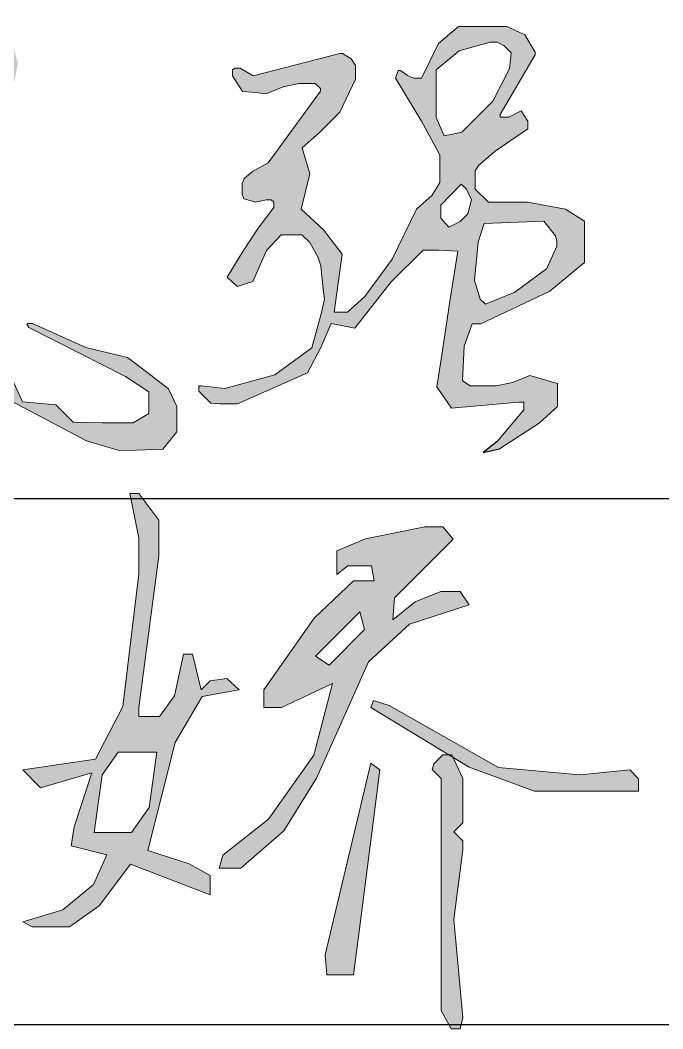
# Model space of a CAD drawing. Extents: x -29293 to 30124, y -19360 to 22650.
# Drawn here: x 13101 to 13773, y -16660 to -15605 of the extents above; entities that cross this region are included whole.
import ezdxf

# ---------------------------------------------------------------- set-up
doc = ezdxf.new("R2010")
doc.units = 0
doc.layers.get('0').update_dxf_attribs({"linetype": 'CONTINUOUS', "lineweight": 25})
doc.layers.add('13图框与明细表层', color=3, linetype='CONTINUOUS', lineweight=25)

msp = doc.modelspace()

# ---------------------------------------------------------------- hatches: boundary and pattern name
at = {"lineweight": 0}
h = msp.add_hatch(color=6, dxfattribs=at)
h.paths.add_polyline_path([(12996, -15837.3), (13010.7, -15785), (12999.2, -15765.1), (12994, -15754), (12986, -15756.1), (12955.9, -15763.9), (12925.7, -15775), (12891.4, -15789.4), (12886.5, -15789.4), (12885.6, -15782.5), (12885.6, -15775.1), (12885.6, -15769.7), (12946, -15675.9), (13005.7, -15629), (13064.4, -15629), (13072.6, -15629), (13078.3, -15632.6), (13081.6, -15639.8), (13081.6, -15650.6), (13059.3, -15793.6), (13059.3, -15858.5), (13056.9, -15888.3), (13059.3, -15909.9), (13059.3, -15926.2), (13074, -15973), (13092.2, -16003.2), (13122.5, -16019.2), (13170.6, -16044.7), (13204.9, -16054.9), (13222.9, -16054.3), (13250.7, -16053.3), (13265.3, -16035.2), (13265.3, -16026.7), (13265.3, -16021.3), (13265.3, -16008.7), (13261.3, -16000.4), (13246.4, -16007), (13240.9, -16007), (13235.9, -16007), (13235.9, -16007.8), (13235.9, -16015.9), (13219.5, -16025.7), (13217.1, -16025.7), (13187.6, -16025.7), (13156.8, -16025.1), (13138.8, -16007.1), (13103.9, -16003.7), (13089.2, -15971.6), (13076.4, -15926.6), (13076.4, -15921.2), (13078.9, -15910.3), (13076.4, -15902.2), (13071.9, -15847.4), (13069.1, -15811.6), (13080.9, -15745.6), (13098.9, -15649.9), (13090.8, -15619.3), (13086.5, -15604.6), (13066.9, -15604.6), (13042.4, -15604.6), (13011.3, -15604.6), (12958.3, -15650.6), (12883.2, -15742.6), (12875.9, -15742.6), (12841.5, -15710.1), (12831.8, -15712.8), (12831.8, -15715.6), (12849.7, -15735.4), (12858.7, -15752.5), (12858.7, -15766.9), (12858.7, -15772.4), (12816.2, -15850), (12785.1, -15944.5), (12790.1, -15980.8), (12795.7, -16021.8), (12796.9, -16030.7), (12812.3, -16032.7), (12816.8, -16030.4), (12825.3, -16027.5), (12829.9, -16025.3), (12830.6, -16020.5), (12833.5, -16005.2), (12840, -15997.9), (12853.1, -15954.6), (12870.6, -15908.6), (12880.3, -15903.2), (12882.7, -15903.2), (12882.7, -15919.5), (12899.5, -15961.8), (12927.3, -15978), (12933.8, -15978), (12941.2, -15973.5), (12949.4, -15964.5), (12964, -15932), (12972.6, -15906), (12977.5, -15906), (12988.9, -15906), (13000.7, -15922.7), (13000.7, -15947.9), (13018.6, -15953.3), (13028.6, -15968.1), (13040, -15980.8), (13044.9, -15980.7), (13049.8, -15975.3), (13049.8, -15947.7), (13049.8, -15931.1), (13037.6, -15931.3), (13027.9, -15922.5), (13001.7, -15906.3), (12988.7, -15889.7), (12988.7, -15877), (12988.7, -15868)])
h.paths.add_polyline_path([(12893, -15856.3), (12895.4, -15856.3), (12929.1, -15856.3), (12952.4, -15875.6), (12957.4, -15884.6), (12957.3, -15890.1), (12957.4, -15895.5), (12954.1, -15904.5), (12950.5, -15914.8), (12945.9, -15924.7), (12941.3, -15934.6), (12935.6, -15944.1), (12928.3, -15951.3), (12925.9, -15951.3), (12923.5, -15951.3), (12910.9, -15938.1), (12900.4, -15920.6), (12893.8, -15906.8), (12887.3, -15893), (12888.1, -15877.9), (12888.1, -15872.5), (12888.1, -15861.7)], flags=16)
h.paths.add_polyline_path([(12870.3, -15856), (12867.1, -15881), (12857.3, -15888.3), (12852.4, -15922.6), (12848.3, -15939.7), (12845.1, -15939.7), (12833.7, -15979.4), (12819.5, -15999.7), (12814.6, -15999.7), (12809.7, -15999.7), (12806.5, -15969.9), (12807.3, -15935.8), (12807.3, -15894.3), (12827.2, -15846.9), (12859.9, -15796.4), (12868.3, -15795.3), (12868.9, -15812.8)], flags=16)
h.paths.add_polyline_path([(12896.3, -15848.1), (12893, -15842.7), (12893, -15831.9), (12893, -15818.4), (12893, -15814.7), (12895.5, -15795.8), (12901.9, -15795.8), (12941.1, -15779.5), (12970.1, -15789.1), (12979, -15789.1), (12981.5, -15789.1), (12986.3, -15794.5), (12986.3, -15799.8), (12986.3, -15812.5), (12984.8, -15818.9), (12981.5, -15818.9), (12981.5, -15842.3), (12969.4, -15856.7), (12956.7, -15853.5), (12912.6, -15842.7), (12902.7, -15848.1)], flags=16)
h = msp.add_hatch(color=6)
h.paths.add_polyline_path([(13233.4, -15972.6), (13213.6, -15957.4), (13169.9, -15947.1), (13114.4, -15921.8), (13109.5, -15921.8), (13108.3, -15922.5), (13110.6, -15926), (13164.9, -15953.6), (13211.4, -15977.3), (13235.9, -15993.3), (13235.9, -16007.8), (13235.9, -16015.9), (13219.5, -16025.7), (13217.1, -16025.7), (13187.6, -16025.7), (13156.8, -16025.1), (13138.8, -16007.1), (13103.9, -16003.7), (13089.2, -15971.6), (13076.4, -15926.6), (13076.4, -15921.2), (13078.9, -15910.3), (13076.4, -15902.2), (13071.9, -15847.4), (13069.1, -15811.6), (13080.9, -15745.6), (13098.9, -15649.9), (13090.8, -15619.3), (13086.5, -15604.6), (13066.9, -15604.6), (13042.4, -15604.6), (13011.3, -15604.6), (12958.3, -15650.6), (12883.2, -15742.6), (12875.9, -15742.6), (12841.5, -15710.1), (12831.8, -15712.8), (12831.8, -15715.6), (12849.7, -15735.4), (12858.7, -15752.5), (12858.7, -15766.9), (12858.7, -15772.4), (12816.2, -15850), (12785.1, -15944.5), (12790.1, -15980.8), (12795.7, -16021.8), (12796.9, -16030.7), (12812.3, -16032.7), (12816.8, -16030.4), (12825.3, -16027.5), (12829.9, -16025.3), (12830.6, -16020.5), (12833.5, -16005.2), (12840, -15997.9), (12853.1, -15954.6), (12870.6, -15908.6), (12880.3, -15903.2), (12882.7, -15903.2), (12882.7, -15919.5), (12899.5, -15961.8), (12927.3, -15978), (12933.8, -15978), (12941.2, -15973.5), (12949.4, -15964.5), (12964, -15932), (12972.6, -15906), (12977.5, -15906), (12988.9, -15906), (13000.7, -15922.7), (13000.7, -15947.9), (13018.6, -15953.3), (13028.6, -15968.1), (13040, -15980.8), (13044.9, -15980.7), (13049.8, -15975.3), (13049.8, -15947.7), (13049.8, -15931.1), (13037.6, -15931.3), (13027.9, -15922.5), (13001.7, -15906.3), (12988.7, -15889.7), (12988.7, -15877), (12988.7, -15868), (12996, -15837.3), (13010.7, -15785), (12999.2, -15765.1), (12994, -15754), (12986, -15756.1), (12955.9, -15763.9), (12925.7, -15775), (12891.4, -15789.4), (12886.5, -15789.4), (12885.6, -15782.5), (12885.6, -15775.1), (12885.6, -15769.7), (12946, -15675.9), (13005.7, -15629), (13064.4, -15629), (13072.6, -15629), (13078.3, -15632.6), (13081.6, -15639.8), (13081.6, -15650.6), (13059.3, -15793.6), (13059.3, -15858.5), (13056.9, -15888.3), (13059.3, -15909.9), (13059.3, -15926.2), (13074, -15973), (13092.2, -16003.2), (13122.5, -16019.2), (13170.6, -16044.7), (13204.9, -16054.9), (13222.9, -16054.3), (13250.7, -16053.3), (13265.3, -16035.2), (13265.3, -16026.7), (13265.3, -16021.3), (13265.3, -16008.7), (13256.4, -15990.1)])
h.paths.add_polyline_path([(12981.5, -15842.3), (12969.4, -15856.7), (12956.7, -15853.5), (12912.6, -15842.7), (12902.7, -15848.1), (12896.3, -15848.1), (12893, -15842.7), (12893, -15831.9), (12893, -15818.4), (12893, -15814.7), (12895.5, -15795.8), (12901.9, -15795.8), (12941.1, -15779.5), (12970.1, -15789.1), (12979, -15789.1), (12981.5, -15789.1), (12986.3, -15794.5), (12986.3, -15799.8), (12986.3, -15812.5), (12984.8, -15818.9), (12981.5, -15818.9)], flags=16)
h.paths.add_polyline_path([(12957.4, -15895.5), (12954.1, -15904.5), (12950.5, -15914.8), (12945.9, -15924.7), (12941.3, -15934.6), (12935.6, -15944.1), (12928.3, -15951.3), (12925.9, -15951.3), (12923.5, -15951.3), (12910.9, -15938.1), (12900.4, -15920.6), (12893.8, -15906.8), (12887.3, -15893), (12888.1, -15877.9), (12888.1, -15872.5), (12888.1, -15861.7), (12893, -15856.3), (12895.4, -15856.3), (12929.1, -15856.3), (12952.4, -15875.6), (12957.4, -15884.6), (12957.3, -15890.1)], flags=16)
h.paths.add_polyline_path([(12867.1, -15881), (12857.3, -15888.3), (12852.4, -15922.6), (12848.3, -15939.7), (12845.1, -15939.7), (12833.7, -15979.4), (12819.5, -15999.7), (12814.6, -15999.7), (12809.7, -15999.7), (12806.5, -15969.9), (12807.3, -15935.8), (12807.3, -15894.3), (12827.2, -15846.9), (12859.9, -15796.4), (12868.3, -15795.3), (12868.9, -15812.8), (12870.3, -15856)], flags=16)
h = msp.add_hatch(color=6)
h.paths.add_polyline_path([(13404.3, -15765.3), (13396.2, -15738.2), (13414.2, -15722), (13435.7, -15700.7), (13452, -15666.5), (13452, -15661), (13452, -15652), (13447.5, -15644.9), (13438.5, -15639.4), (13435.7, -15639.4), (13344.8, -15662.9), (13331.3, -15654.8), (13325.8, -15654.8), (13323.2, -15656.6), (13323.2, -15660.3), (13323.2, -15662.9), (13333.9, -15679.2), (13344, -15679.8), (13358.4, -15681.7), (13376.4, -15674.4), (13392.7, -15670.8), (13407.1, -15670.8), (13409.8, -15670.8), (13415.2, -15676.2), (13415.2, -15678.9), (13360.6, -15754), (13344.4, -15763), (13335.4, -15770.2), (13333.6, -15775.6), (13333.6, -15786.5), (13335.1, -15791.4), (13347.7, -15795.1), (13358.5, -15792.4), (13363.9, -15792.4), (13366.6, -15795.1), (13366.6, -15800.4), (13350.3, -15822.1), (13334.2, -15846.5), (13317.9, -15873.5), (13328.3, -15883.3), (13344.6, -15877.9), (13359, -15845.4), (13374.4, -15829.1), (13390.5, -15829.1), (13395.9, -15829.1), (13404.1, -15837.2), (13412.7, -15852.2), (13415.6, -15861.7), (13416.8, -15872.8), (13418.2, -15885.5), (13419.7, -15896.5), (13416.1, -15911.8), (13406.2, -15947.5), (13367.5, -15975.5), (13315.2, -15989.9), (13290.9, -15987.2), (13288.1, -15987.2), (13288.1, -15992.7), (13300.8, -16005.2), (13310.6, -16005.9), (13323.3, -16005.9), (13328.7, -16005.9), (13401.8, -15973.4), (13416.2, -15946.3), (13426.4, -15921.9), (13430, -15922.6), (13451.2, -15926.9), (13489.2, -15878.2), (13522.8, -15845.2), (13533.6, -15845.2), (13539, -15845.2), (13559, -15846.4), (13555.1, -15870.2), (13550.5, -15898.6), (13542.4, -15952.7), (13537.1, -15988.3), (13552.5, -16010.5), (13579.4, -16008.1), (13622.7, -16004.1), (13628.1, -16004.1), (13628.1, -16012.2), (13599.9, -16045.4), (13585.6, -16056.7), (13602.6, -16053.1), (13644, -16026.1), (13663.1, -16008.8), (13663.1, -15994.4), (13663.1, -15991.8), (13663.1, -15984.5), (13659.4, -15983.5), (13634.1, -15976.3), (13616.1, -15983.5), (13598.9, -15987.1), (13582.6, -15987.1), (13571.9, -15987.1), (13563.7, -15981.7), (13565.5, -15945.5), (13574, -15922.2), (13583.1, -15922.2), (13655.2, -15887.9), (13691.3, -15858.2), (13691.3, -15833), (13691.3, -15814.9), (13671.5, -15802.3), (13631.8, -15795.1), (13596.6, -15795.1), (13591.1, -15795.1), (13576.9, -15781.4), (13576.9, -15764.8), (13576.9, -15762.1), (13580.5, -15756.6), (13597.9, -15741.7), (13632.2, -15718.2), (13632.2, -15710.3), (13625.1, -15699.5), (13612.1, -15706.1), (13603.1, -15706.1), (13603.1, -15703.4), (13639.9, -15640.9), (13639.9, -15638.1), (13629, -15620.1), (13610.1, -15611.1), (13583.1, -15611.1), (13559.6, -15611.1), (13538.8, -15629.1), (13520.8, -15665.2), (13518.2, -15665.2), (13512.7, -15665.2), (13506.4, -15662.5), (13499.1, -15657.1), (13496.5, -15657.1), (13493.8, -15665.2), (13520.8, -15710.3), (13540.1, -15745.4), (13540.1, -15761.6), (13540.1, -15774.3), (13532, -15787.8), (13515.7, -15802.2), (13490.4, -15854.5), (13461.6, -15893.7), (13443.5, -15910), (13429.6, -15910.2), (13433.8, -15879.6), (13438, -15849.3), (13418.6, -15823.9), (13395.2, -15802.2)])
h.paths.add_polyline_path([(13541.3, -15798.1), (13562.5, -15776), (13567.9, -15781.5), (13573.2, -15792.6), (13571.9, -15797.8), (13569.4, -15807.2), (13561.4, -15815.3), (13549.4, -15821.1), (13541.3, -15811.6)], flags=16)
h.paths.add_polyline_path([(13536.2, -15706.3), (13536.2, -15681), (13536.2, -15672.8), (13536.2, -15656.6), (13560.5, -15636.8), (13592.9, -15627.8), (13600.2, -15627.8), (13607.3, -15631.5), (13614.6, -15638.7), (13612.8, -15655), (13595.7, -15689.5), (13563.2, -15721.9), (13551.6, -15724.1), (13544.5, -15725.5)], flags=16)
h.paths.add_polyline_path([(13580.1, -15836.7), (13586.4, -15817.2), (13595.5, -15816.8), (13639.8, -15815.2), (13648.8, -15814.9), (13660.9, -15830.1), (13662.6, -15835.5), (13662.6, -15840.9), (13651.9, -15864.4), (13618.5, -15889.2), (13587.8, -15901.7), (13582.4, -15896.3), (13576.4, -15876.4)], flags=16)
h = msp.add_hatch(color=6)
h.paths.add_polyline_path([(12833.8, -16332.5), (12870.7, -16164.9), (12866, -16164.9), (12857.5, -16155.6), (12842.6, -16155.6), (12839.5, -16246.4), (12824.2, -16317.6), (12805.9, -16365.7), (12777.5, -16334.7), (12699.9, -16351.6), (12701, -16259.4), (12754.5, -16254.7), (12787.3, -16249.5), (12809.6, -16239.6), (12809.6, -16230.2), (12754.8, -16220.4), (12725.9, -16192.1), (12680.9, -16132.9), (12666.2, -16146.3), (12667.2, -16236.1), (12600.8, -16244), (12547.4, -16235.6), (12531.2, -16230.2), (12527, -16252.1), (12553.1, -16271.1), (12609.8, -16271.1), (12660.4, -16271.1), (12668.8, -16261.7), (12672.6, -16461.3), (12674, -16536.2), (12694.3, -16573.8), (12701.8, -16574.1), (12708.4, -16574.4), (12699.9, -16519.7), (12708.4, -16519.7), (12712.6, -16524.3), (12768.8, -16471.4), (12781, -16424.7), (12799.6, -16404), (12808, -16404), (12808, -16413.4), (12808, -16551), (12777.2, -16640.5), (12750.5, -16640.5), (12750.5, -16659.6), (12775.9, -16659.6), (12822.4, -16659.6)])
h.paths.add_polyline_path([(12703.2, -16379), (12725.7, -16366.6), (12767.9, -16358.8), (12774.3, -16371.6), (12757.1, -16458), (12709.7, -16502.7), (12699.9, -16502.7), (12700.5, -16396.2)], flags=16)
h.paths.add_polyline_path([(12694.6, -16223.3), (12693.3, -16181.4), (12698.3, -16174.1), (12725.2, -16221)], flags=16)
h.paths.add_polyline_path([(13016.1, -16314.1), (13005.4, -16165.2), (12983.9, -16122.4), (12893.9, -16122.4), (12885.4, -16122.4), (12877.1, -16131.7), (12877.1, -16137), (12885.4, -16146.3), (12952.9, -16146.3), (12986.7, -16180.5), (12986.7, -16249), (12986.7, -16258.3), (12961.4, -16249), (12927.6, -16267.6), (12927.6, -16280), (12945.1, -16278.1), (12961.9, -16278.1), (12970.4, -16278.1), (12949.3, -16381.9), (12949.3, -16391.3), (12944.2, -16395.4), (12966.7, -16404.6), (12993.3, -16370.7), (13008.9, -16493.3), (12978.3, -16519.7), (12978.3, -16528.9), (13012, -16528.9), (13030.4, -16512.4)])
h.paths.add_polyline_path([(13291.5, -16312.2), (13330.4, -16305.1), (13317.4, -16293.1), (13300, -16295.6), (13290.7, -16304.9), (13281.4, -16267.6), (13272.1, -16267.6), (13262.7, -16311.2), (13247.2, -16332.9), (13225.4, -16332.9), (13225.4, -16323.6), (13246.3, -16164.9), (13246.3, -16127.6), (13225.4, -16099.6), (13216, -16099.6), (13225.4, -16146.2), (13225.4, -16183.6), (13208.8, -16322.6), (13180.1, -16377.6), (13104, -16388.9), (13122.7, -16407.6), (13176.4, -16391.9), (13157.7, -16448.4), (13154.8, -16468.3), (13192.1, -16477.5), (13178.2, -16508.7), (13146, -16535.2), (13104, -16547.6), (13113.9, -16552.8), (13123.3, -16552.8), (13152.9, -16552.8), (13183.9, -16531), (13216.6, -16487.5), (13300, -16519.6), (13300, -16510.3), (13300, -16499.3), (13278.2, -16486.9), (13234.7, -16473), (13263.5, -16360)])
h.paths.add_polyline_path([(13234.7, -16370.2), (13244.1, -16370.2), (13236.2, -16428.1), (13217.8, -16454.2), (13197.4, -16454.2), (13178.7, -16454.2), (13187.1, -16393.8), (13203.8, -16370.2)], flags=16)
h.paths.add_polyline_path([(13441.2, -16330.5), (13465.7, -16275.9), (13508.4, -16236.4), (13570.7, -16216.2), (13561.4, -16202.3), (13541.2, -16202.3), (13514.4, -16213.1), (13491.1, -16231.7), (13492.8, -16208.7), (13554.2, -16147.3), (13543.3, -16134.6), (13524.6, -16134.6), (13462.4, -16147.1), (13432.5, -16159.6), (13432.5, -16172.1), (13432.5, -16184.5), (13443.8, -16175.4), (13468.7, -16175.4), (13471.6, -16191.1), (13449.8, -16191.1), (13408.9, -16230.2), (13356.1, -16304.9), (13356.1, -16323.6), (13374.7, -16323.6), (13427.9, -16298.3), (13408.5, -16373.5), (13361.1, -16440.2), (13313.4, -16477.9), (13309.4, -16491.6), (13332.1, -16491.6), (13377.2, -16452.7), (13411.2, -16397.3)])
h.paths.add_polyline_path([(13424.6, -16279.1), (13410.2, -16269.9), (13456.4, -16223.5), (13461.4, -16242)], flags=16)
h.paths.add_polyline_path([(13487.3, -16321.3), (13470.9, -16316.3), (13468.1, -16323.6), (13549.8, -16373.2), (13552.8, -16373.2), (13553.9, -16375.7), (13570.7, -16385.9), (13639.1, -16411.1), (13673.4, -16411.1), (13748, -16411.1), (13748, -16398.3), (13738.7, -16388.9), (13686.6, -16393.8), (13601.4, -16386.4)])
h.paths.add_polyline_path([(13564.3, -16397.7), (13553.9, -16375.7), (13549.8, -16373.2), (13543.4, -16373.2), (13534, -16382.5), (13532.2, -16388.4), (13541.6, -16397.7), (13541.6, -16640.3), (13552, -16659.6), (13561.4, -16659.6), (13564.3, -16647.9), (13554.9, -16545.3), (13564.3, -16472.4), (13564.3, -16463), (13554.9, -16453.7), (13564.3, -16444.3)])
h.paths.add_polyline_path([(13470.3, -16443.7), (13477.3, -16388.9), (13468.1, -16381.8), (13420.2, -16582.1), (13422, -16603), (13450, -16603), (13456, -16555.2)])

# ---------------------------------------------------------------- linework, layer by layer
at = {"color": 6, "lineweight": 0}
for p, q in [((13538.8, -15629.1), (13559.6, -15611.1)), ((13559.6, -15611.1), (13583.1, -15611.1)), ((13583.1, -15611.1), (13610.1, -15611.1)), ((13610.1, -15611.1), (13629, -15620.1)), ((13629, -15620.1), (13639.9, -15638.1)), ((13520.8, -15665.2), (13538.8, -15629.1)), ((13592.9, -15627.8), (13560.5, -15636.8)), ((13600.2, -15627.8), (13592.9, -15627.8)), ((13592.9, -15627.8), (13592.9, -15627.8)), ((13607.3, -15631.5), (13600.2, -15627.8)), ((13614.6, -15638.7), (13607.3, -15631.5)), ((13344.8, -15662.9), (13435.7, -15639.4)), ((13435.7, -15639.4), (13435.7, -15639.4)), ((13435.7, -15639.4), (13435.7, -15639.4)), ((13435.7, -15639.4), (13435.7, -15639.4)), ((13435.7, -15639.4), (13438.5, -15639.4)), ((13438.5, -15639.4), (13438.5, -15639.4)), ((13438.5, -15639.4), (13438.5, -15639.4)), ((13438.5, -15639.4), (13447.5, -15644.9)), ((13447.5, -15644.9), (13452, -15652)), ((13560.5, -15636.8), (13536.2, -15656.6)), ((13639.9, -15640.9), (13603.1, -15703.4)), ((13612.8, -15655), (13614.6, -15638.7)), ((13614.6, -15638.7), (13614.6, -15638.7)), ((13639.9, -15638.1), (13639.9, -15638.1)), ((13639.9, -15638.1), (13639.9, -15638.1)), ((13639.9, -15638.1), (13639.9, -15640.9)), ((13639.9, -15640.9), (13639.9, -15640.9)), ((13639.9, -15640.9), (13639.9, -15640.9)), ((13639.9, -15640.9), (13639.9, -15640.9)), ((13323.2, -15656.6), (13325.8, -15654.8)), ((13325.8, -15654.8), (13331.3, -15654.8)), ((13331.3, -15654.8), (13331.3, -15654.8)), ((13331.3, -15654.8), (13331.3, -15654.8)), ((13331.3, -15654.8), (13344.8, -15662.9)), ((13452, -15652), (13452, -15661)), ((13595.7, -15689.5), (13612.8, -15655)), ((13323.2, -15660.3), (13323.2, -15656.6)), ((13323.2, -15662.9), (13323.2, -15660.3)), ((13323.2, -15660.3), (13323.2, -15660.3)), ((13323.2, -15660.3), (13323.2, -15660.3)), ((13333.9, -15679.2), (13323.2, -15662.9)), ((13323.2, -15662.9), (13323.2, -15662.9)), ((13323.2, -15662.9), (13323.2, -15662.9)), ((13344.8, -15662.9), (13344.8, -15662.9)), ((13344.8, -15662.9), (13344.8, -15662.9)), ((13344.8, -15662.9), (13344.8, -15662.9)), ((13452, -15666.5), (13435.7, -15700.7)), ((13452, -15661), (13452, -15661)), ((13452, -15661), (13452, -15661)), ((13452, -15661), (13452, -15666.5)), ((13452, -15666.5), (13452, -15666.5)), ((13452, -15666.5), (13452, -15666.5)), ((13493.8, -15665.2), (13496.5, -15657.1)), ((13520.8, -15710.3), (13493.8, -15665.2)), ((13493.8, -15665.2), (13493.8, -15665.2)), ((13493.8, -15665.2), (13493.8, -15665.2)), ((13496.5, -15657.1), (13496.5, -15657.1)), ((13496.5, -15657.1), (13496.5, -15657.1)), ((13496.5, -15657.1), (13496.5, -15657.1)), ((13496.5, -15657.1), (13499.1, -15657.1)), ((13499.1, -15657.1), (13499.1, -15657.1)), ((13499.1, -15657.1), (13499.1, -15657.1)), ((13499.1, -15657.1), (13506.4, -15662.5)), ((13506.4, -15662.5), (13512.7, -15665.2)), ((13512.7, -15665.2), (13518.2, -15665.2)), ((13518.2, -15665.2), (13518.2, -15665.2)), ((13518.2, -15665.2), (13518.2, -15665.2)), ((13518.2, -15665.2), (13520.8, -15665.2)), ((13520.8, -15665.2), (13520.8, -15665.2)), ((13520.8, -15665.2), (13520.8, -15665.2)), ((13536.2, -15656.6), (13536.2, -15672.8)), ((13376.4, -15674.4), (13358.4, -15681.7)), ((13392.7, -15670.8), (13376.4, -15674.4)), ((13407.1, -15670.8), (13392.7, -15670.8)), ((13409.8, -15670.8), (13407.1, -15670.8)), ((13407.1, -15670.8), (13407.1, -15670.8)), ((13407.1, -15670.8), (13407.1, -15670.8)), ((13415.2, -15676.2), (13409.8, -15670.8)), ((13409.8, -15670.8), (13409.8, -15670.8)), ((13409.8, -15670.8), (13409.8, -15670.8)), ((13409.8, -15670.8), (13409.8, -15670.8)), ((13415.2, -15678.9), (13415.2, -15676.2)), ((13415.2, -15676.2), (13415.2, -15676.2)), ((13415.2, -15676.2), (13415.2, -15676.2)), ((13415.2, -15676.2), (13415.2, -15676.2)), ((13536.2, -15672.8), (13536.2, -15672.8)), ((13536.2, -15672.8), (13536.2, -15681)), ((13344, -15679.8), (13333.9, -15679.2)), ((13358.4, -15681.7), (13344, -15679.8)), ((13358.4, -15681.7), (13358.4, -15681.7)), ((13360.6, -15754), (13415.2, -15678.9)), ((13415.2, -15678.9), (13415.2, -15678.9)), ((13415.2, -15678.9), (13415.2, -15678.9)), ((13415.2, -15678.9), (13415.2, -15678.9)), ((13536.2, -15681), (13536.2, -15681)), ((13536.2, -15681), (13536.2, -15681)), ((13536.2, -15681), (13536.2, -15706.3)), ((13563.2, -15721.9), (13595.7, -15689.5)), ((13435.7, -15700.7), (13414.2, -15722)), ((13536.2, -15706.3), (13544.5, -15725.5)), ((13603.1, -15703.4), (13603.1, -15703.4)), ((13603.1, -15703.4), (13603.1, -15703.4)), ((13603.1, -15703.4), (13603.1, -15703.4)), ((13603.1, -15703.4), (13603.1, -15706.1)), ((13603.1, -15706.1), (13603.1, -15706.1)), ((13603.1, -15706.1), (13603.1, -15706.1)), ((13603.1, -15706.1), (13612.1, -15706.1)), ((13612.1, -15706.1), (13625.1, -15699.5)), ((13625.1, -15699.5), (13632.2, -15710.3)), ((13540.1, -15745.4), (13520.8, -15710.3)), ((13632.2, -15718.2), (13597.9, -15741.7)), ((13632.2, -15710.3), (13632.2, -15710.3)), ((13632.2, -15710.3), (13632.2, -15710.3)), ((13632.2, -15710.3), (13632.2, -15718.2)), ((13632.2, -15718.2), (13632.2, -15718.2)), ((13632.2, -15718.2), (13632.2, -15718.2)), ((13414.2, -15722), (13396.2, -15738.2)), ((13544.5, -15725.5), (13551.6, -15724.1)), ((13551.6, -15724.1), (13563.2, -15721.9)), ((13551.6, -15724.1), (13551.6, -15724.1)), ((13551.6, -15724.1), (13551.6, -15724.1)), ((13563.2, -15721.9), (13563.2, -15721.9)), ((13563.2, -15721.9), (13563.2, -15721.9)), ((13396.2, -15738.2), (13396.2, -15738.2)), ((13396.2, -15738.2), (13396.2, -15738.2)), ((13396.2, -15738.2), (13404.3, -15765.3)), ((13540.1, -15761.6), (13540.1, -15745.4)), ((13597.9, -15741.7), (13580.5, -15756.6)), ((13344.4, -15763), (13360.6, -15754)), ((13360.6, -15754), (13360.6, -15754)), ((13360.6, -15754), (13360.6, -15754)), ((13540.1, -15774.3), (13540.1, -15761.6)), ((13540.1, -15761.6), (13540.1, -15761.6)), ((13580.5, -15756.6), (13576.9, -15762.1)), ((13333.6, -15775.6), (13335.4, -15770.2)), ((13335.4, -15770.2), (13344.4, -15763)), ((13404.3, -15765.3), (13395.2, -15802.2)), ((13404.3, -15765.3), (13404.3, -15765.3)), ((13404.3, -15765.3), (13404.3, -15765.3)), ((13404.3, -15765.3), (13404.3, -15765.3)), ((13576.9, -15762.1), (13576.9, -15762.1)), ((13576.9, -15762.1), (13576.9, -15762.1)), ((13576.9, -15762.1), (13576.9, -15764.8)), ((13576.9, -15764.8), (13576.9, -15764.8)), ((13576.9, -15764.8), (13576.9, -15764.8)), ((13576.9, -15764.8), (13576.9, -15781.4)), ((13333.6, -15786.5), (13333.6, -15775.6)), ((13333.6, -15775.6), (13333.6, -15775.6)), ((13532, -15787.8), (13540.1, -15774.3)), ((13562.5, -15776), (13541.3, -15798.1)), ((13567.9, -15781.5), (13562.5, -15776)), ((13562.5, -15776), (13562.5, -15776)), ((13562.5, -15776), (13562.5, -15776)), ((13573.2, -15792.6), (13567.9, -15781.5)), ((13576.9, -15781.4), (13591.1, -15795.1)), ((13335.1, -15791.4), (13333.6, -15786.5)), ((13347.7, -15795.1), (13335.1, -15791.4)), ((13358.5, -15792.4), (13347.7, -15795.1)), ((13363.9, -15792.4), (13358.5, -15792.4)), ((13358.5, -15792.4), (13358.5, -15792.4)), ((13358.5, -15792.4), (13358.5, -15792.4)), ((13358.5, -15792.4), (13358.5, -15792.4)), ((13366.6, -15795.1), (13363.9, -15792.4)), ((13363.9, -15792.4), (13363.9, -15792.4)), ((13363.9, -15792.4), (13363.9, -15792.4)), ((13363.9, -15792.4), (13363.9, -15792.4)), ((13515.7, -15802.2), (13532, -15787.8)), ((13571.9, -15797.8), (13573.2, -15792.6)), ((13347.7, -15795.1), (13347.7, -15795.1)), ((13347.7, -15795.1), (13347.7, -15795.1)), ((13350.3, -15822.1), (13366.6, -15800.4)), ((13366.6, -15800.4), (13366.6, -15795.1)), ((13366.6, -15795.1), (13366.6, -15795.1)), ((13366.6, -15795.1), (13366.6, -15795.1)), ((13366.6, -15795.1), (13366.6, -15795.1)), ((13366.6, -15800.4), (13366.6, -15800.4)), ((13366.6, -15800.4), (13366.6, -15800.4)), ((13395.2, -15802.2), (13395.2, -15802.2)), ((13395.2, -15802.2), (13395.2, -15802.2)), ((13395.2, -15802.2), (13418.6, -15823.9)), ((13490.4, -15854.5), (13515.7, -15802.2)), ((13515.7, -15802.2), (13515.7, -15802.2)), ((13541.3, -15798.1), (13541.3, -15798.1)), ((13541.3, -15798.1), (13541.3, -15811.6)), ((13541.3, -15798.1), (13541.3, -15798.1)), ((13569.4, -15807.2), (13571.9, -15797.8)), ((13571.9, -15797.8), (13571.9, -15797.8)), ((13571.9, -15797.8), (13571.9, -15797.8)), ((13591.1, -15795.1), (13596.6, -15795.1)), ((13596.6, -15795.1), (13596.6, -15795.1)), ((13596.6, -15795.1), (13596.6, -15795.1)), ((13596.6, -15795.1), (13631.8, -15795.1)), ((13631.8, -15795.1), (13631.8, -15795.1)), ((13631.8, -15795.1), (13631.8, -15795.1)), ((13631.8, -15795.1), (13671.5, -15802.3)), ((13671.5, -15802.3), (13691.3, -15814.9)), ((13541.3, -15811.6), (13541.3, -15811.6)), ((13541.3, -15811.6), (13541.3, -15811.6)), ((13541.3, -15811.6), (13541.3, -15811.6)), ((13541.3, -15811.6), (13549.4, -15821.1)), ((13561.4, -15815.3), (13569.4, -15807.2)), ((13569.4, -15807.2), (13569.4, -15807.2)), ((13569.4, -15807.2), (13569.4, -15807.2)), ((13569.4, -15807.2), (13569.4, -15807.2)), ((13334.2, -15846.5), (13350.3, -15822.1)), ((13418.6, -15823.9), (13438, -15849.3)), ((13549.4, -15821.1), (13561.4, -15815.3)), ((13549.4, -15821.1), (13549.4, -15821.1)), ((13549.4, -15821.1), (13549.4, -15821.1)), ((13549.4, -15821.1), (13549.4, -15821.1)), ((13561.4, -15815.3), (13561.4, -15815.3)), ((13561.4, -15815.3), (13561.4, -15815.3)), ((13561.4, -15815.3), (13561.4, -15815.3)), ((13586.4, -15817.2), (13580.1, -15836.7)), ((13595.5, -15816.8), (13586.4, -15817.2)), ((13639.8, -15815.2), (13595.5, -15816.8)), ((13595.5, -15816.8), (13595.5, -15816.8)), ((13595.5, -15816.8), (13595.5, -15816.8)), ((13648.8, -15814.9), (13639.8, -15815.2)), ((13639.8, -15815.2), (13639.8, -15815.2)), ((13639.8, -15815.2), (13639.8, -15815.2)), ((13660.9, -15830.1), (13648.8, -15814.9)), ((13691.3, -15814.9), (13691.3, -15833)), ((13374.4, -15829.1), (13359, -15845.4)), ((13390.5, -15829.1), (13374.4, -15829.1)), ((13395.9, -15829.1), (13390.5, -15829.1)), ((13390.5, -15829.1), (13390.5, -15829.1)), ((13390.5, -15829.1), (13390.5, -15829.1)), ((13404.1, -15837.2), (13395.9, -15829.1)), ((13395.9, -15829.1), (13395.9, -15829.1)), ((13395.9, -15829.1), (13395.9, -15829.1)), ((13395.9, -15829.1), (13395.9, -15829.1)), ((13662.6, -15835.5), (13660.9, -15830.1)), ((13662.6, -15840.9), (13662.6, -15835.5)), ((13662.6, -15835.5), (13662.6, -15835.5)), ((13662.6, -15835.5), (13662.6, -15835.5)), ((13691.3, -15833), (13691.3, -15833)), ((13691.3, -15833), (13691.3, -15858.2)), ((13359, -15845.4), (13344.6, -15877.9)), ((13412.7, -15852.2), (13404.1, -15837.2)), ((13404.1, -15837.2), (13404.1, -15837.2)), ((13404.1, -15837.2), (13404.1, -15837.2)), ((13522.8, -15845.2), (13489.2, -15878.2)), ((13533.6, -15845.2), (13522.8, -15845.2)), ((13539, -15845.2), (13533.6, -15845.2)), ((13533.6, -15845.2), (13533.6, -15845.2)), ((13559, -15846.4), (13539, -15845.2)), ((13580.1, -15836.7), (13576.4, -15876.4)), ((13651.9, -15864.4), (13662.6, -15840.9)), ((13662.6, -15840.9), (13662.6, -15840.9)), ((13662.6, -15840.9), (13662.6, -15840.9)), ((13317.9, -15873.5), (13334.2, -15846.5)), ((13415.6, -15861.7), (13412.7, -15852.2)), ((13438, -15849.3), (13433.8, -15879.6)), ((13461.6, -15893.7), (13490.4, -15854.5)), ((13555.1, -15870.2), (13559, -15846.4)), ((13416.8, -15872.8), (13415.6, -15861.7)), ((13618.5, -15889.2), (13651.9, -15864.4)), ((13691.3, -15858.2), (13655.2, -15887.9)), ((13328.3, -15883.3), (13317.9, -15873.5)), ((13317.9, -15873.5), (13317.9, -15873.5)), ((13317.9, -15873.5), (13317.9, -15873.5)), ((13344.6, -15877.9), (13328.3, -15883.3)), ((13344.6, -15877.9), (13344.6, -15877.9)), ((13344.6, -15877.9), (13344.6, -15877.9)), ((13418.2, -15885.5), (13416.8, -15872.8)), ((13416.8, -15872.8), (13416.8, -15872.8)), ((13550.5, -15898.6), (13555.1, -15870.2)), ((13555.1, -15870.2), (13555.1, -15870.2)), ((13555.1, -15870.2), (13555.1, -15870.2)), ((13576.4, -15876.4), (13576.4, -15876.4)), ((13576.4, -15876.4), (13582.4, -15896.3)), ((13328.3, -15883.3), (13328.3, -15883.3)), ((13328.3, -15883.3), (13328.3, -15883.3)), ((13328.3, -15883.3), (13328.3, -15883.3)), ((13419.7, -15896.5), (13418.2, -15885.5)), ((13433.8, -15879.6), (13429.6, -15910.2)), ((13433.8, -15879.6), (13433.8, -15879.6)), ((13433.8, -15879.6), (13433.8, -15879.6)), ((13489.2, -15878.2), (13451.2, -15926.9)), ((13655.2, -15887.9), (13583.1, -15922.2)), ((13416.1, -15911.8), (13419.7, -15896.5)), ((13443.5, -15910), (13461.6, -15893.7)), ((13542.4, -15952.7), (13550.5, -15898.6)), ((13550.5, -15898.6), (13550.5, -15898.6)), ((13550.5, -15898.6), (13550.5, -15898.6)), ((13550.5, -15898.6), (13550.5, -15898.6)), ((13582.4, -15896.3), (13582.4, -15896.3)), ((13582.4, -15896.3), (13582.4, -15896.3)), ((13582.4, -15896.3), (13582.4, -15896.3)), ((13582.4, -15896.3), (13587.8, -15901.7)), ((13587.8, -15901.7), (13618.5, -15889.2)), ((13587.8, -15901.7), (13587.8, -15901.7)), ((13587.8, -15901.7), (13587.8, -15901.7)), ((13406.2, -15947.5), (13416.1, -15911.8)), ((13416.1, -15911.8), (13416.1, -15911.8)), ((13429.6, -15910.2), (13443.5, -15910)), ((13429.6, -15910.2), (13429.6, -15910.2)), ((13429.6, -15910.2), (13429.6, -15910.2)), ((13429.6, -15910.2), (13429.6, -15910.2)), ((13443.5, -15910), (13443.5, -15910)), ((13443.5, -15910), (13443.5, -15910)), ((13108.3, -15922.5), (13109.5, -15921.8)), ((13110.6, -15926), (13108.3, -15922.5)), ((13109.5, -15921.8), (13114.4, -15921.8)), ((13164.9, -15953.6), (13110.6, -15926)), ((13110.6, -15926), (13110.6, -15926)), ((13110.6, -15926), (13110.6, -15926)), ((13114.4, -15921.8), (13114.4, -15921.8)), ((13114.4, -15921.8), (13169.9, -15947.1)), ((13426.4, -15921.9), (13416.2, -15946.3)), ((13430, -15922.6), (13426.4, -15921.9)), ((13451.2, -15926.9), (13430, -15922.6)), ((13430, -15922.6), (13430, -15922.6)), ((13430, -15922.6), (13430, -15922.6)), ((13451.2, -15926.9), (13451.2, -15926.9)), ((13451.2, -15926.9), (13451.2, -15926.9)), ((13574, -15922.2), (13565.5, -15945.5)), ((13583.1, -15922.2), (13574, -15922.2)), ((13583.1, -15922.2), (13583.1, -15922.2)), ((13169.9, -15947.1), (13213.6, -15957.4)), ((13367.5, -15975.5), (13406.2, -15947.5)), ((13416.2, -15946.3), (13401.8, -15973.4)), ((13565.5, -15945.5), (13563.7, -15981.7)), ((13211.4, -15977.3), (13164.9, -15953.6)), ((13164.9, -15953.6), (13164.9, -15953.6)), ((13164.9, -15953.6), (13164.9, -15953.6)), ((13213.6, -15957.4), (13233.4, -15972.6)), ((13537.1, -15988.3), (13542.4, -15952.7)), ((13542.4, -15952.7), (13542.4, -15952.7)), ((13542.4, -15952.7), (13542.4, -15952.7)), ((13089.2, -15971.6), (13103.9, -16003.7)), ((13233.4, -15972.6), (13233.4, -15972.6)), ((13233.4, -15972.6), (13256.4, -15990.1)), ((13235.9, -15993.3), (13211.4, -15977.3)), ((13315.2, -15989.9), (13367.5, -15975.5)), ((13401.8, -15973.4), (13328.7, -16005.9)), ((13401.8, -15973.4), (13401.8, -15973.4)), ((13401.8, -15973.4), (13401.8, -15973.4)), ((13563.7, -15981.7), (13563.7, -15981.7)), ((13563.7, -15981.7), (13563.7, -15981.7)), ((13563.7, -15981.7), (13571.9, -15987.1)), ((13616.1, -15983.5), (13634.1, -15976.3)), ((13634.1, -15976.3), (13634.1, -15976.3)), ((13634.1, -15976.3), (13659.4, -15983.5)), ((13235.9, -16007.8), (13235.9, -15993.3)), ((13256.4, -15990.1), (13265.3, -16008.7)), ((13288.1, -15992.7), (13288.1, -15987.2)), ((13288.1, -15987.2), (13288.1, -15987.2)), ((13288.1, -15987.2), (13288.1, -15987.2)), ((13288.1, -15987.2), (13288.1, -15987.2)), ((13288.1, -15987.2), (13290.9, -15987.2)), ((13300.8, -16005.2), (13288.1, -15992.7)), ((13288.1, -15992.7), (13288.1, -15992.7)), ((13288.1, -15992.7), (13288.1, -15992.7)), ((13290.9, -15987.2), (13290.9, -15987.2)), ((13290.9, -15987.2), (13290.9, -15987.2)), ((13290.9, -15987.2), (13290.9, -15987.2)), ((13290.9, -15987.2), (13315.2, -15989.9)), ((13315.2, -15989.9), (13315.2, -15989.9)), ((13315.2, -15989.9), (13315.2, -15989.9)), ((13552.5, -16010.5), (13537.1, -15988.3)), ((13571.9, -15987.1), (13571.9, -15987.1)), ((13571.9, -15987.1), (13571.9, -15987.1)), ((13571.9, -15987.1), (13571.9, -15987.1)), ((13571.9, -15987.1), (13582.6, -15987.1)), ((13582.6, -15987.1), (13582.6, -15987.1)), ((13582.6, -15987.1), (13582.6, -15987.1)), ((13582.6, -15987.1), (13598.9, -15987.1)), ((13598.9, -15987.1), (13616.1, -15983.5)), ((13659.4, -15983.5), (13663.1, -15984.5)), ((13663.1, -15984.5), (13663.1, -15991.8)), ((13663.1, -15991.8), (13663.1, -15991.8)), ((13663.1, -15991.8), (13663.1, -15991.8)), ((13663.1, -15991.8), (13663.1, -15994.4)), ((13122.5, -16019.2), (13092.2, -16003.2)), ((13103.9, -16003.7), (13138.8, -16007.1)), ((13622.7, -16004.1), (13579.4, -16008.1)), ((13628.1, -16004.1), (13622.7, -16004.1)), ((13622.7, -16004.1), (13622.7, -16004.1)), ((13622.7, -16004.1), (13622.7, -16004.1)), ((13622.7, -16004.1), (13622.7, -16004.1)), ((13628.1, -16012.2), (13628.1, -16004.1)), ((13628.1, -16004.1), (13628.1, -16004.1)), ((13628.1, -16004.1), (13628.1, -16004.1)), ((13628.1, -16004.1), (13628.1, -16004.1)), ((13663.1, -15994.4), (13663.1, -15994.4)), ((13663.1, -15994.4), (13663.1, -15994.4)), ((13663.1, -15994.4), (13663.1, -16008.8)), ((13138.8, -16007.1), (13138.8, -16007.1)), ((13138.8, -16007.1), (13156.8, -16025.1)), ((13235.9, -16015.9), (13235.9, -16007.8)), ((13265.3, -16008.7), (13265.3, -16021.3)), ((13310.6, -16005.9), (13300.8, -16005.2)), ((13323.3, -16005.9), (13310.6, -16005.9)), ((13328.7, -16005.9), (13323.3, -16005.9)), ((13323.3, -16005.9), (13323.3, -16005.9)), ((13323.3, -16005.9), (13323.3, -16005.9)), ((13328.7, -16005.9), (13328.7, -16005.9)), ((13328.7, -16005.9), (13328.7, -16005.9)), ((13328.7, -16005.9), (13328.7, -16005.9)), ((13579.4, -16008.1), (13552.5, -16010.5)), ((13579.4, -16008.1), (13579.4, -16008.1)), ((13579.4, -16008.1), (13579.4, -16008.1)), ((13599.9, -16045.4), (13628.1, -16012.2)), ((13628.1, -16012.2), (13628.1, -16012.2)), ((13628.1, -16012.2), (13628.1, -16012.2)), ((13628.1, -16012.2), (13628.1, -16012.2)), ((13663.1, -16008.8), (13644, -16026.1)), ((13170.6, -16044.7), (13122.5, -16019.2)), ((13122.5, -16019.2), (13122.5, -16019.2)), ((13156.8, -16025.1), (13187.6, -16025.7)), ((13219.5, -16025.7), (13235.9, -16015.9)), ((13235.9, -16015.9), (13235.9, -16015.9)), ((13235.9, -16015.9), (13235.9, -16015.9)), ((13235.9, -16015.9), (13235.9, -16015.9)), ((13265.3, -16021.3), (13265.3, -16021.3)), ((13265.3, -16021.3), (13265.3, -16021.3)), ((13265.3, -16021.3), (13265.3, -16026.7)), ((13187.6, -16025.7), (13217.1, -16025.7)), ((13217.1, -16025.7), (13217.1, -16025.7)), ((13217.1, -16025.7), (13217.1, -16025.7)), ((13217.1, -16025.7), (13219.5, -16025.7)), ((13219.5, -16025.7), (13219.5, -16025.7)), ((13219.5, -16025.7), (13219.5, -16025.7)), ((13219.5, -16025.7), (13219.5, -16025.7)), ((13265.3, -16035.2), (13250.7, -16053.3)), ((13265.3, -16026.7), (13265.3, -16026.7)), ((13265.3, -16026.7), (13265.3, -16026.7)), ((13265.3, -16026.7), (13265.3, -16035.2)), ((13644, -16026.1), (13602.6, -16053.1)), ((13204.9, -16054.9), (13170.6, -16044.7)), ((13222.9, -16054.3), (13204.9, -16054.9)), ((13250.7, -16053.3), (13222.9, -16054.3)), ((13222.9, -16054.3), (13222.9, -16054.3)), ((13216, -16099.6), (13216, -16099.6)), ((13216, -16099.6), (13225.4, -16099.6)), ((13225.4, -16146.2), (13216, -16099.6)), ((13216, -16099.6), (13216, -16099.6)), ((13225.4, -16099.6), (13225.4, -16099.6)), ((13225.4, -16099.6), (13225.4, -16099.6)), ((13225.4, -16099.6), (13225.4, -16099.6)), ((13225.4, -16099.6), (13246.3, -16127.6)), ((13246.3, -16127.6), (13246.3, -16127.6)), ((13246.3, -16127.6), (13246.3, -16127.6)), ((13246.3, -16127.6), (13246.3, -16127.6)), ((13246.3, -16127.6), (13246.3, -16164.9)), ((13462.4, -16147.1), (13524.6, -16134.6)), ((13524.6, -16134.6), (13524.6, -16134.6)), ((13524.6, -16134.6), (13543.3, -16134.6)), ((13543.3, -16134.6), (13543.3, -16134.6)), ((13543.3, -16134.6), (13543.3, -16134.6)), ((13543.3, -16134.6), (13543.3, -16134.6)), ((13543.3, -16134.6), (13554.2, -16147.3)), ((13225.4, -16183.6), (13225.4, -16146.2)), ((13225.4, -16146.2), (13225.4, -16146.2)), ((13225.4, -16146.2), (13225.4, -16146.2)), ((13225.4, -16146.2), (13225.4, -16146.2)), ((13432.5, -16159.6), (13462.4, -16147.1)), ((13554.2, -16147.3), (13492.8, -16208.7)), ((13554.2, -16147.3), (13554.2, -16147.3)), ((13554.2, -16147.3), (13554.2, -16147.3)), ((13554.2, -16147.3), (13554.2, -16147.3)), ((13432.5, -16172.1), (13432.5, -16159.6)), ((13246.3, -16164.9), (13225.4, -16323.6)), ((13246.3, -16164.9), (13246.3, -16164.9)), ((13246.3, -16164.9), (13246.3, -16164.9)), ((13246.3, -16164.9), (13246.3, -16164.9)), ((13432.5, -16184.5), (13432.5, -16172.1)), ((13432.5, -16172.1), (13432.5, -16172.1)), ((13208.8, -16322.6), (13225.4, -16183.6)), ((13225.4, -16183.6), (13225.4, -16183.6)), ((13225.4, -16183.6), (13225.4, -16183.6)), ((13443.8, -16175.4), (13432.5, -16184.5)), ((13468.7, -16175.4), (13443.8, -16175.4)), ((13471.6, -16191.1), (13468.7, -16175.4)), ((13468.7, -16175.4), (13468.7, -16175.4)), ((13468.7, -16175.4), (13468.7, -16175.4)), ((13408.9, -16230.2), (13449.8, -16191.1)), ((13449.8, -16191.1), (13471.6, -16191.1)), ((13471.6, -16191.1), (13471.6, -16191.1)), ((13471.6, -16191.1), (13471.6, -16191.1)), ((13514.4, -16213.1), (13541.2, -16202.3)), ((13541.2, -16202.3), (13561.4, -16202.3)), ((13561.4, -16202.3), (13561.4, -16202.3)), ((13561.4, -16202.3), (13561.4, -16202.3)), ((13561.4, -16202.3), (13570.7, -16216.2)), ((13492.8, -16208.7), (13491.1, -16231.7)), ((13491.1, -16231.7), (13514.4, -16213.1)), ((13492.8, -16208.7), (13492.8, -16208.7)), ((13492.8, -16208.7), (13492.8, -16208.7)), ((13492.8, -16208.7), (13492.8, -16208.7)), ((13456.4, -16223.5), (13410.2, -16269.9)), ((13461.4, -16242), (13456.4, -16223.5)), ((13456.4, -16223.5), (13456.4, -16223.5)), ((13456.4, -16223.5), (13456.4, -16223.5)), ((13456.4, -16223.5), (13456.4, -16223.5)), ((13570.7, -16216.2), (13508.4, -16236.4)), ((13570.7, -16216.2), (13570.7, -16216.2)), ((13570.7, -16216.2), (13570.7, -16216.2)), ((13356.1, -16304.9), (13408.9, -16230.2)), ((13508.4, -16236.4), (13465.7, -16275.9)), ((13491.1, -16231.7), (13491.1, -16231.7)), ((13491.1, -16231.7), (13491.1, -16231.7)), ((13424.6, -16279.1), (13461.4, -16242)), ((13461.4, -16242), (13461.4, -16242)), ((13461.4, -16242), (13461.4, -16242)), ((13461.4, -16242), (13461.4, -16242)), ((13262.7, -16311.2), (13272.1, -16267.6)), ((13272.1, -16267.6), (13272.1, -16267.6)), ((13272.1, -16267.6), (13272.1, -16267.6)), ((13272.1, -16267.6), (13281.4, -16267.6)), ((13281.4, -16267.6), (13281.4, -16267.6)), ((13281.4, -16267.6), (13281.4, -16267.6)), ((13281.4, -16267.6), (13281.4, -16267.6)), ((13281.4, -16267.6), (13290.7, -16304.9)), ((13410.2, -16269.9), (13410.2, -16269.9)), ((13410.2, -16269.9), (13424.6, -16279.1)), ((13410.2, -16269.9), (13410.2, -16269.9)), ((13465.7, -16275.9), (13441.2, -16330.5)), ((13424.6, -16279.1), (13424.6, -16279.1)), ((13424.6, -16279.1), (13424.6, -16279.1)), ((13424.6, -16279.1), (13424.6, -16279.1)), ((13290.7, -16304.9), (13300, -16295.6)), ((13300, -16295.6), (13317.4, -16293.1)), ((13300, -16295.6), (13300, -16295.6)), ((13300, -16295.6), (13300, -16295.6)), ((13300, -16295.6), (13300, -16295.6)), ((13317.4, -16293.1), (13317.4, -16293.1)), ((13317.4, -16293.1), (13317.4, -16293.1)), ((13317.4, -16293.1), (13317.4, -16293.1)), ((13317.4, -16293.1), (13330.4, -16305.1)), ((13427.9, -16298.3), (13374.7, -16323.6)), ((13408.5, -16373.5), (13427.9, -16298.3)), ((13427.9, -16298.3), (13427.9, -16298.3)), ((13427.9, -16298.3), (13427.9, -16298.3)), ((13290.7, -16304.9), (13290.7, -16304.9)), ((13290.7, -16304.9), (13290.7, -16304.9)), ((13290.7, -16304.9), (13290.7, -16304.9)), ((13330.4, -16305.1), (13291.5, -16312.2)), ((13330.4, -16305.1), (13330.4, -16305.1)), ((13330.4, -16305.1), (13330.4, -16305.1)), ((13356.1, -16323.6), (13356.1, -16304.9)), ((13356.1, -16304.9), (13356.1, -16304.9)), ((13356.1, -16304.9), (13356.1, -16304.9)), ((13247.2, -16332.9), (13262.7, -16311.2)), ((13291.5, -16312.2), (13263.5, -16360)), ((13468.1, -16323.6), (13470.9, -16316.3)), ((13470.9, -16316.3), (13470.9, -16316.3)), ((13470.9, -16316.3), (13487.3, -16321.3)), ((13470.9, -16316.3), (13470.9, -16316.3)), ((13180.1, -16377.6), (13208.8, -16322.6)), ((13225.4, -16323.6), (13225.4, -16323.6)), ((13225.4, -16323.6), (13225.4, -16323.6)), ((13225.4, -16323.6), (13225.4, -16323.6)), ((13225.4, -16323.6), (13225.4, -16332.9)), ((13374.7, -16323.6), (13356.1, -16323.6)), ((13356.1, -16323.6), (13356.1, -16323.6)), ((13356.1, -16323.6), (13356.1, -16323.6)), ((13356.1, -16323.6), (13356.1, -16323.6)), ((13374.7, -16323.6), (13374.7, -16323.6)), ((13374.7, -16323.6), (13374.7, -16323.6)), ((13374.7, -16323.6), (13374.7, -16323.6)), ((13441.2, -16330.5), (13411.2, -16397.3)), ((13441.2, -16330.5), (13441.2, -16330.5)), ((13570.7, -16385.9), (13468.1, -16323.6)), ((13468.1, -16323.6), (13468.1, -16323.6)), ((13468.1, -16323.6), (13468.1, -16323.6)), ((13487.3, -16321.3), (13487.3, -16321.3)), ((13487.3, -16321.3), (13487.3, -16321.3)), ((13487.3, -16321.3), (13601.4, -16386.4)), ((13225.4, -16332.9), (13225.4, -16332.9)), ((13225.4, -16332.9), (13225.4, -16332.9)), ((13225.4, -16332.9), (13247.2, -16332.9)), ((13263.5, -16360), (13234.7, -16473)), ((13203.8, -16370.2), (13187.1, -16393.8)), ((13234.7, -16370.2), (13203.8, -16370.2)), ((13244.1, -16370.2), (13234.7, -16370.2)), ((13234.7, -16370.2), (13234.7, -16370.2)), ((13234.7, -16370.2), (13234.7, -16370.2)), ((13236.2, -16428.1), (13244.1, -16370.2)), ((13244.1, -16370.2), (13244.1, -16370.2)), ((13244.1, -16370.2), (13244.1, -16370.2)), ((13361.1, -16440.2), (13408.5, -16373.5)), ((13534, -16382.5), (13543.4, -16373.2)), ((13543.4, -16373.2), (13543.4, -16373.2)), ((13543.4, -16373.2), (13543.4, -16373.2)), ((13543.4, -16373.2), (13543.4, -16373.2)), ((13543.4, -16373.2), (13552.8, -16373.2)), ((13552.8, -16373.2), (13552.8, -16373.2)), ((13552.8, -16373.2), (13564.3, -16397.7)), ((13552.8, -16373.2), (13552.8, -16373.2)), ((13104, -16388.9), (13180.1, -16377.6)), ((13420.2, -16582.1), (13468.1, -16381.8)), ((13468.1, -16381.8), (13468.1, -16381.8)), ((13468.1, -16381.8), (13477.3, -16388.9)), ((13468.1, -16381.8), (13468.1, -16381.8)), ((13532.2, -16388.4), (13534, -16382.5)), ((13534, -16382.5), (13534, -16382.5)), ((13534, -16382.5), (13534, -16382.5)), ((13534, -16382.5), (13534, -16382.5)), ((13122.7, -16407.6), (13104, -16388.9)), ((13104, -16388.9), (13104, -16388.9)), ((13104, -16388.9), (13104, -16388.9)), ((13176.4, -16391.9), (13122.7, -16407.6)), ((13157.7, -16448.4), (13176.4, -16391.9)), ((13176.4, -16391.9), (13176.4, -16391.9)), ((13176.4, -16391.9), (13176.4, -16391.9)), ((13176.4, -16391.9), (13176.4, -16391.9)), ((13187.1, -16393.8), (13178.7, -16454.2)), ((13477.3, -16388.9), (13470.3, -16443.7)), ((13477.3, -16388.9), (13477.3, -16388.9)), ((13477.3, -16388.9), (13477.3, -16388.9)), ((13477.3, -16388.9), (13477.3, -16388.9)), ((13541.6, -16397.7), (13532.2, -16388.4)), ((13532.2, -16388.4), (13532.2, -16388.4)), ((13532.2, -16388.4), (13532.2, -16388.4)), ((13532.2, -16388.4), (13532.2, -16388.4)), ((13639.1, -16411.1), (13570.7, -16385.9)), ((13601.4, -16386.4), (13686.6, -16393.8)), ((13686.6, -16393.8), (13738.7, -16388.9)), ((13738.7, -16388.9), (13738.7, -16388.9)), ((13738.7, -16388.9), (13738.7, -16388.9)), ((13738.7, -16388.9), (13748, -16398.3)), ((13411.2, -16397.3), (13377.2, -16452.7)), ((13541.6, -16640.3), (13541.6, -16397.7)), ((13541.6, -16397.7), (13541.6, -16397.7)), ((13541.6, -16397.7), (13541.6, -16397.7)), ((13541.6, -16397.7), (13541.6, -16397.7)), ((13564.3, -16397.7), (13564.3, -16397.7)), ((13564.3, -16397.7), (13564.3, -16397.7)), ((13564.3, -16397.7), (13564.3, -16397.7)), ((13564.3, -16397.7), (13564.3, -16444.3)), ((13748, -16398.3), (13748, -16398.3)), ((13748, -16398.3), (13748, -16398.3)), ((13748, -16398.3), (13748, -16398.3)), ((13748, -16398.3), (13748, -16411.1)), ((13122.7, -16407.6), (13122.7, -16407.6)), ((13122.7, -16407.6), (13122.7, -16407.6)), ((13122.7, -16407.6), (13122.7, -16407.6)), ((13673.4, -16411.1), (13639.1, -16411.1)), ((13748, -16411.1), (13673.4, -16411.1)), ((13673.4, -16411.1), (13673.4, -16411.1)), ((13673.4, -16411.1), (13673.4, -16411.1)), ((13748, -16411.1), (13748, -16411.1)), ((13748, -16411.1), (13748, -16411.1)), ((13748, -16411.1), (13748, -16411.1)), ((13217.8, -16454.2), (13236.2, -16428.1)), ((13313.4, -16477.9), (13361.1, -16440.2)), ((13470.3, -16443.7), (13456, -16555.2)), ((13470.3, -16443.7), (13470.3, -16443.7)), ((13470.3, -16443.7), (13470.3, -16443.7)), ((13564.3, -16444.3), (13554.9, -16453.7)), ((13564.3, -16444.3), (13564.3, -16444.3)), ((13564.3, -16444.3), (13564.3, -16444.3)), ((13564.3, -16444.3), (13564.3, -16444.3)), ((13154.8, -16468.3), (13157.7, -16448.4)), ((13157.7, -16448.4), (13157.7, -16448.4)), ((13157.7, -16448.4), (13157.7, -16448.4)), ((13157.7, -16448.4), (13157.7, -16448.4)), ((13178.7, -16454.2), (13178.7, -16454.2)), ((13178.7, -16454.2), (13197.4, -16454.2)), ((13197.4, -16454.2), (13197.4, -16454.2)), ((13197.4, -16454.2), (13197.4, -16454.2)), ((13197.4, -16454.2), (13217.8, -16454.2)), ((13377.2, -16452.7), (13332.1, -16491.6)), ((13554.9, -16453.7), (13554.9, -16453.7)), ((13554.9, -16453.7), (13554.9, -16453.7)), ((13554.9, -16453.7), (13554.9, -16453.7)), ((13554.9, -16453.7), (13564.3, -16463)), ((13192.1, -16477.5), (13154.8, -16468.3)), ((13154.8, -16468.3), (13154.8, -16468.3)), ((13154.8, -16468.3), (13154.8, -16468.3)), ((13154.8, -16468.3), (13154.8, -16468.3)), ((13564.3, -16463), (13564.3, -16463)), ((13564.3, -16463), (13564.3, -16463)), ((13564.3, -16463), (13564.3, -16463)), ((13564.3, -16463), (13564.3, -16472.4)), ((13178.2, -16508.7), (13192.1, -16477.5)), ((13192.1, -16477.5), (13192.1, -16477.5)), ((13192.1, -16477.5), (13192.1, -16477.5)), ((13234.7, -16473), (13234.7, -16473)), ((13234.7, -16473), (13278.2, -16486.9)), ((13309.4, -16491.6), (13313.4, -16477.9)), ((13313.4, -16477.9), (13313.4, -16477.9)), ((13313.4, -16477.9), (13313.4, -16477.9)), ((13564.3, -16472.4), (13554.9, -16545.3)), ((13564.3, -16472.4), (13564.3, -16472.4)), ((13564.3, -16472.4), (13564.3, -16472.4)), ((13564.3, -16472.4), (13564.3, -16472.4)), ((13216.6, -16487.5), (13183.9, -16531)), ((13300, -16519.6), (13216.6, -16487.5)), ((13216.6, -16487.5), (13216.6, -16487.5)), ((13216.6, -16487.5), (13216.6, -16487.5)), ((13278.2, -16486.9), (13300, -16499.3)), ((13300, -16499.3), (13300, -16510.3)), ((13332.1, -16491.6), (13309.4, -16491.6)), ((13309.4, -16491.6), (13309.4, -16491.6)), ((13309.4, -16491.6), (13309.4, -16491.6)), ((13309.4, -16491.6), (13309.4, -16491.6)), ((13332.1, -16491.6), (13332.1, -16491.6)), ((13332.1, -16491.6), (13332.1, -16491.6)), ((13146, -16535.2), (13178.2, -16508.7)), ((13300, -16510.3), (13300, -16510.3)), ((13300, -16510.3), (13300, -16510.3)), ((13300, -16510.3), (13300, -16519.6)), ((13300, -16519.6), (13300, -16519.6)), ((13300, -16519.6), (13300, -16519.6)), ((13300, -16519.6), (13300, -16519.6)), ((13183.9, -16531), (13152.9, -16552.8)), ((13104, -16547.6), (13146, -16535.2)), ((13113.9, -16552.8), (13104, -16547.6)), ((13104, -16547.6), (13104, -16547.6)), ((13104, -16547.6), (13104, -16547.6)), ((13123.3, -16552.8), (13113.9, -16552.8)), ((13113.9, -16552.8), (13113.9, -16552.8)), ((13113.9, -16552.8), (13113.9, -16552.8)), ((13113.9, -16552.8), (13113.9, -16552.8)), ((13152.9, -16552.8), (13123.3, -16552.8)), ((13123.3, -16552.8), (13123.3, -16552.8)), ((13123.3, -16552.8), (13123.3, -16552.8)), ((13554.9, -16545.3), (13554.9, -16545.3)), ((13554.9, -16545.3), (13554.9, -16545.3)), ((13554.9, -16545.3), (13554.9, -16545.3)), ((13554.9, -16545.3), (13564.3, -16647.9)), ((13456, -16555.2), (13450, -16603)), ((13422, -16603), (13420.2, -16582.1)), ((13420.2, -16582.1), (13420.2, -16582.1)), ((13420.2, -16582.1), (13420.2, -16582.1)), ((13420.2, -16582.1), (13420.2, -16582.1)), ((13450, -16603), (13422, -16603)), ((13422, -16603), (13422, -16603)), ((13422, -16603), (13422, -16603)), ((13552, -16659.6), (13541.6, -16640.3)), ((13541.6, -16640.3), (13541.6, -16640.3)), ((13541.6, -16640.3), (13541.6, -16640.3)), ((13541.6, -16640.3), (13541.6, -16640.3)), ((13564.3, -16647.9), (13561.4, -16659.6)), ((13564.3, -16647.9), (13564.3, -16647.9)), ((13564.3, -16647.9), (13564.3, -16647.9)), ((13564.3, -16647.9), (13564.3, -16647.9)), ((13561.4, -16659.6), (13552, -16659.6)), ((13552, -16659.6), (13552, -16659.6)), ((13552, -16659.6), (13552, -16659.6)), ((13552, -16659.6), (13552, -16659.6)), ((13561.4, -16659.6), (13561.4, -16659.6)), ((13561.4, -16659.6), (13561.4, -16659.6)), ((13561.4, -16659.6), (13561.4, -16659.6))]:
    msp.add_line(p, q, dxfattribs=at)
at = {"color": 6}
for p, q in [((13599.9, -16045.4), (13585.6, -16056.7)), ((13585.6, -16056.7), (13602.6, -16053.1))]:
    msp.add_line(p, q, dxfattribs=at)
at = {"layer": '13图框与明细表层', "color": 1}
for p, q in [((11115, -16105.1), (17115, -16105.1)), ((11115, -16655.1), (17115, -16655.1))]:
    msp.add_line(p, q, dxfattribs=at)

doc.saveas('drawing.dxf')
